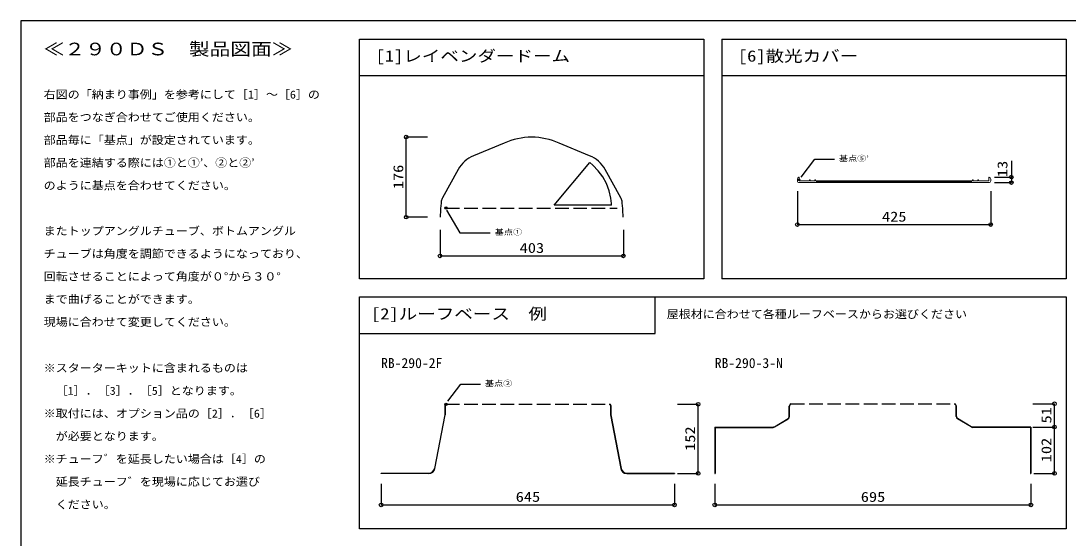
# Model space of a CAD drawing. Units: millimetres at full size, sheet at 1:10; some dimension numbers follow another scale. Extents: x -2254 to 1746, y -1417 to 1383.
# Drawn here: x -2254 to 48, y 246 to 1383 of the extents above; entities that cross this region are included whole.
import ezdxf
from ezdxf.enums import TextEntityAlignment as Align

# ---------------------------------------------------------------- set-up
doc = ezdxf.new("R2010")
doc.units = ezdxf.units.MM
doc.header["$LTSCALE"] = 10
doc.header["$PDMODE"] = 32
doc.header["$PDSIZE"] = 5
doc.linetypes.add('DASHED3', pattern=[4, 3, -1])
for name, color, linetype in [('8-0', 7, 'Continuous'), ('F-8', 7, 'Continuous'), ('F-E', 7, 'Continuous'), ('F-F', 7, 'Continuous')]:
    doc.layers.add(name, color=color, linetype=linetype)
doc.layers.add('F-C', color=7, linetype='Continuous', lineweight=18)
doc.styles.add('ＭＳ ゴシック', font='')
doc.styles.get('ＭＳ ゴシック').set_extended_font_data('MS Gothic')

msp = doc.modelspace()

# ---------------------------------------------------------------- linework, layer by layer
at = {"layer": '8-0'}
msp.add_lwpolyline([(-2253.7, -1416.93), (1746.3, -1416.93), (1746.3, 1383.07), (-2253.7, 1383.07)], close=True, dxfattribs=at)
at = {"layer": 'F-8'}
for p, q in [((-1509.15, 1343.07), (-752.65, 1343.07)), ((-1509.15, 816.3), (-1509.15, 1343.07)), ((-752.65, 1343.07), (-752.65, 816.3)), ((-712.65, 1343.07), (43.85, 1343.07)), ((-712.65, 1343.07), (-712.65, 816.3)), ((43.85, 1343.07), (43.85, 816.3)), ((-1509.15, 1263.07), (-752.65, 1263.07)), ((-712.65, 1263.07), (43.85, 1263.07)), ((-1359.64, 1127.64), (-1406.78, 1127.64)), ((-1406.6, 951.73), (-1406.6, 1127.64)), ((-538.59, 1039.4), (-508.36, 1079.33)), ((-508.36, 1079.33), (-465.38, 1079.33)), ((-76.4, 1075.49), (-76.4, 1027.61)), ((-113.24, 1039.68), (-76.22, 1039.68)), ((-113.24, 1027.61), (-76.22, 1027.61)), ((-546.9, 1008.96), (-546.9, 935.15)), ((-121.9, 1008.96), (-121.9, 935.15)), ((-1317.82, 967.39), (-1289.05, 917.57)), ((-1359.64, 951.73), (-1406.78, 951.73)), ((-1332.42, 923.82), (-1332.42, 866.4)), ((-929.38, 923.82), (-929.38, 866.4)), ((-546.9, 935.33), (-121.9, 935.33)), ((-1289.05, 917.57), (-1222.07, 917.57)), ((-1332.42, 866.58), (-929.38, 866.58)), ((-752.65, 816.3), (-1509.15, 816.3)), ((43.85, 816.3), (-712.65, 816.3)), ((-1509.15, 776.3), (43.85, 776.3)), ((-810.18, 540.4), (-764.8, 540.4)), ((-764.98, 388.4), (-764.98, 540.4)), ((-28.99, 541.4), (18.32, 541.4)), ((18.14, 490.4), (18.14, 541.4)), ((-28.99, 490.4), (18.32, 490.4)), ((-28.99, 490.4), (18.32, 490.4)), ((18.14, 388.4), (18.14, 490.4)), ((-810.18, 388.4), (-764.8, 388.4)), ((-27.07, 388.4), (18.32, 388.4)), ((-1462.03, 365.61), (-1462.03, 318.93)), ((-817.03, 365.61), (-817.03, 318.93)), ((-728.47, 365.61), (-728.47, 318.93)), ((-33.47, 365.61), (-33.47, 318.93)), ((-1462.03, 319.11), (-817.03, 319.11)), ((-728.47, 319.11), (-33.47, 319.11))]:
    msp.add_line(p, q, dxfattribs=at)
for points in [[(-1509.15, 696.3), (-859.15, 696.3), (-859.15, 776.3)], [(43.85, 776.3), (43.85, 266.3), (-1509.15, 266.3), (-1509.15, 776.3)], [(-1315.41, 546.9), (-1286.64, 584.9), (-1243.66, 584.9)]]:
    msp.add_lwpolyline(points, dxfattribs=at)
for centre in [(-1406.6, 1127.64), (-76.4, 1039.68), (-76.4, 1027.61), (-1406.6, 951.73), (-546.9, 935.33), (-121.9, 935.33), (-1332.42, 866.58), (-929.38, 866.58), (-764.98, 540.4), (18.14, 541.4), (18.14, 490.4), (18.14, 490.4), (-764.98, 388.4), (18.14, 388.4), (-1462.03, 319.11), (-817.03, 319.11), (-728.47, 319.11), (-33.47, 319.11)]:
    msp.add_circle(centre, 4, dxfattribs=at)
at = {"layer": 'F-C'}
for p, q in [((-543.56, 1039.68), (-543.78, 1039.68)), ((-542.88, 1037.14), (-543.07, 1039.23)), ((-542.88, 1031.82), (-542.88, 1037.14)), ((-125.73, 1039.23), (-125.92, 1037.14)), ((-125.92, 1037.14), (-125.92, 1031.82)), ((-125.02, 1039.68), (-125.24, 1039.68)), ((-546.9, 1035.56), (-546.9, 1031.93)), ((-542.58, 1027.61), (-502.41, 1027.61)), ((-520.29, 1031.42), (-542.48, 1031.42)), ((-508.56, 1031.42), (-518.79, 1031.42)), ((-508.54, 1033.71), (-508.56, 1031.42)), ((-507.17, 1033.71), (-508.54, 1033.71)), ((-507.15, 1031.42), (-507.17, 1033.71)), ((-504.58, 1031.42), (-507.15, 1031.42)), ((-504.54, 1029.13), (-504.58, 1031.42)), ((-504.58, 1031.42), (-164.22, 1031.42)), ((-500.09, 1028.88), (-504.28, 1028.88)), ((-503.94, 1029.44), (-503.94, 1028.88)), ((-503.94, 1029.44), (-164.86, 1029.44)), ((-503.94, 1028.88), (-164.86, 1028.88)), ((-502.41, 1027.61), (-166.38, 1027.61)), ((-500.09, 1028.63), (-500.09, 1028.88)), ((-500.09, 1028.63), (-168.71, 1028.63)), ((-168.71, 1028.88), (-168.71, 1028.63)), ((-164.52, 1028.88), (-168.71, 1028.88)), ((-166.38, 1027.61), (-126.22, 1027.61)), ((-164.86, 1028.88), (-164.86, 1029.44)), ((-164.22, 1031.42), (-164.26, 1029.13)), ((-161.65, 1031.42), (-164.22, 1031.42)), ((-161.63, 1033.71), (-161.65, 1031.42)), ((-160.26, 1033.71), (-161.63, 1033.71)), ((-160.24, 1031.42), (-160.26, 1033.71)), ((-150.01, 1031.42), (-160.24, 1031.42)), ((-149.97, 1033.72), (-148.55, 1033.72)), ((-148.55, 1033.72), (-148.51, 1031.42)), ((-126.32, 1031.42), (-148.51, 1031.42)), ((-121.9, 1031.93), (-121.9, 1035.56))]:
    msp.add_line(p, q, dxfattribs=at)
at = {"layer": 'F-C', "color": 8}
for p, q in [((-504.54, 1029.13), (-503.94, 1029.13)), ((-164.86, 1029.13), (-164.26, 1029.13))]:
    msp.add_line(p, q, dxfattribs=at)
at = {"layer": 'F-C'}
for points in [[(-520.29, 1031.42), (-520.25, 1033.72), (-518.83, 1033.72), (-518.79, 1031.42)], [(-150.01, 1031.42), (-149.97, 1033.72), (-150, 1033.72)]]:
    msp.add_lwpolyline(points, dxfattribs=at)
for centre, radius, start, end in [((-542.58, 1035.56), 4.32, 108.29152, 180), ((-543.78, 1039.18), 0.508, 90, 108.29152), ((-543.56, 1039.18), 0.5, 5, 90), ((-125.24, 1039.18), 0.5, 90, 175), ((-125.02, 1039.18), 0.508, 71.70848, 90), ((-126.22, 1035.56), 4.32, 0, 71.70848), ((-542.58, 1031.93), 4.32, 180, 270), ((-542.48, 1031.82), 0.4, 180, 270), ((-504.28, 1029.13), 0.254, 181, 270), ((-502.41, 1030.79), 3.18, 270, 317.15636), ((-166.38, 1030.79), 3.18, 222.84364, 270), ((-164.52, 1029.13), 0.254, 270, 359), ((-126.32, 1031.82), 0.4, 270, 0), ((-126.22, 1031.93), 4.32, 270, 0)]:
    msp.add_arc(centre, radius, start, end, dxfattribs=at)
msp.add_point((-542.88, 1033.72), dxfattribs=at)
at = {"layer": 'F-E'}
for p, q in [((-1191.28, 1114.75), (-1258.57, 1086.87)), ((-1003.46, 1086.87), (-1070.75, 1114.75)), ((-1081.24, 978.39), (-1003.31, 1071.67)), ((-996.15, 1065.83), (-1003.31, 1071.67)), ((-984.64, 1053.68), (-996.15, 1065.83)), ((-1292.62, 1056.48), (-1327.11, 994.26)), ((-974.79, 1040.14), (-984.64, 1053.68)), ((-966.74, 1025.46), (-974.79, 1040.14)), ((-934.92, 994.26), (-969.41, 1056.48)), ((-960.64, 1009.87), (-966.74, 1025.46)), ((-956.59, 993.62), (-960.64, 1009.87)), ((-955.91, 987.54), (-956.59, 993.62)), ((-1331.3, 967.73), (-1332.42, 951.73)), ((-1331.41, 970.43), (-1331.6, 967.73)), ((-1331.6, 967.73), (-1331.3, 967.73)), ((-1331.11, 970.43), (-1331.41, 970.43)), ((-1330.27, 982.56), (-1331.11, 970.43)), ((-955.24, 978.39), (-1081.24, 978.39)), ((-955.4, 981.44), (-955.91, 987.54)), ((-955.24, 978.39), (-955.4, 981.44)), ((-930.91, 970.43), (-931.76, 982.56)), ((-930.62, 970.43), (-930.91, 970.43)), ((-930.72, 967.73), (-930.43, 967.73)), ((-929.61, 951.73), (-930.72, 967.73)), ((-930.43, 967.73), (-930.62, 970.43))]:
    msp.add_line(p, q, dxfattribs=at)
at = {"layer": 'F-E', "linetype": 'DASHED3'}
msp.add_line((-1319.34, 971.57), (-942.68, 971.57), dxfattribs=at)
at = {"layer": 'F-E'}
for centre, radius, start, end in [((-1127.39, 963.42), 164.26, 91.26323, 112.88809), ((-1134.63, 963.42), 164.26, 67.11191, 88.73677), ((-1232.08, 1022.93), 69.22, 112.5, 151), ((-1029.95, 1022.93), 69.22, 29, 67.5), ((-1302.64, 981.38), 27.65, 152.22964, 167.80358), ((-959.38, 981.38), 27.65, 12.19642, 27.77036), ((-1302.64, 981.38), 27.65, 167.80358, 177.56224), ((-959.38, 981.38), 27.65, 2.43776, 12.19642)]:
    msp.add_arc(centre, radius, start, end, dxfattribs=at)
msp.add_point((-1319.34, 971.57), dxfattribs=at)
at = {"layer": 'F-F'}
for p, q in [((-1322.03, 537.9), (-1322.03, 517.26)), ((-1321.32, 537.9), (-1321.32, 517.19)), ((-1319.53, 540.4), (-1319.53, 539.69)), ((-959.53, 540.4), (-959.53, 539.69)), ((-957.74, 537.9), (-957.74, 517.44)), ((-957.03, 537.9), (-957.03, 517.44)), ((-564.78, 513.24), (-564.78, 536.42)), ((-564.07, 513.24), (-564.07, 536.42)), ((-560.97, 541.4), (-560.75, 540.72)), ((-200.97, 541.4), (-201.19, 540.72)), ((-197.87, 513.24), (-197.87, 536.42)), ((-197.16, 513.24), (-197.16, 536.42)), ((-1322.03, 517.26), (-1344.57, 399.38)), ((-1343.87, 399.25), (-1321.32, 517.19)), ((-957.72, 517.31), (-935.18, 399.25)), ((-957.03, 517.44), (-934.48, 399.38)), ((-597.29, 491.1), (-567.23, 508.94)), ((-596.93, 490.49), (-566.87, 508.33)), ((-165.02, 490.49), (-195.08, 508.33)), ((-164.65, 491.1), (-194.71, 508.94)), ((-728.47, 490.4), (-728.47, 388.4)), ((-728.47, 490.4), (-599.85, 490.4)), ((-727.76, 489.69), (-727.76, 388.4)), ((-727.76, 489.69), (-599.85, 489.69)), ((-33.47, 490.4), (-162.1, 490.4)), ((-34.18, 489.69), (-162.1, 489.69)), ((-33.47, 490.4), (-33.47, 388.4)), ((-1462.03, 389.11), (-1357.03, 389.11)), ((-1357.28, 388.4), (-1357.03, 388.4)), ((-922.03, 389.11), (-817.03, 389.11)), ((-922.03, 388.4), (-817.03, 388.4)), ((-817.03, 389.11), (-817.03, 388.4)), ((-728.47, 388.4), (-727.76, 388.4))]:
    msp.add_line(p, q, dxfattribs=at)
at = {"layer": 'F-F', "linetype": 'DASHED3'}
for p, q in [((-1319.53, 540.4), (-959.53, 540.4)), ((-560.97, 541.4), (-200.97, 541.4))]:
    msp.add_line(p, q, dxfattribs=at)
at = {"layer": 'F-F'}
for points in [[(-34.18, 489.69), (-34.18, 388.4), (-33.47, 388.4)], [(-1357.28, 388.4), (-1462.03, 388.4), (-1462.03, 389.11)]]:
    msp.add_lwpolyline(points, dxfattribs=at)
for centre, radius, start, end in [((-1319.53, 537.9), 2.5, 90, 180), ((-1319.53, 537.9), 1.79, 90, 180), ((-959.53, 537.9), 2.5, 0, 90), ((-959.53, 537.9), 1.79, 0, 90), ((-559.25, 536.13), 5.54, 108.17538, 180), ((-559.25, 536.13), 4.83, 108.17538, 180), ((-202.7, 536.13), 4.83, 0, 71.82462), ((-202.7, 536.13), 5.54, 0, 71.82462), ((-569.78, 513.24), 5, 300.69661, 0), ((-569.78, 513.24), 5.71, 300.69661, 0), ((-192.16, 513.24), 5.71, 180, 239.30339), ((-192.16, 513.24), 5, 180, 239.30339), ((-599.85, 495.4), 5, 270, 300.69661), ((-599.85, 495.4), 5.71, 270, 300.69661), ((-162.1, 495.4), 5.71, 239.30339, 270), ((-162.1, 495.4), 5, 239.30339, 270), ((-1357.03, 401.79), 12.68, 270, 349.05323), ((-1357.03, 401.79), 13.39, 270, 349.05323), ((-922.03, 401.79), 13.39, 190.94677, 270), ((-922.03, 401.79), 12.68, 190.94677, 270)]:
    msp.add_arc(centre, radius, start, end, dxfattribs=at)
msp.add_point((-1319.53, 540.4), dxfattribs=at)

# ---------------------------------------------------------------- texts
at = {"layer": 'F-8', "style": 'ＭＳ ゴシック'}
for s, height, width, p in [('≪２９０ＤＳ\u3000製品図面≫', 27.86, 1.2, (-2203.7, 1299.07)), ('[1]レイベンダードーム', 24.89, 1.2, (-1474.15, 1286.1)), ('[6]散光カバー', 24.89, 1.2, (-677.65, 1286.1)), ('右図の「納まり事例」を参考にして［1］～［6］の', 17.6, 1.1, (-2203.7, 1207.16)), ('部品をつなぎ合わせてご使用ください。', 17.6, 1.1, (-2203.7, 1157.16)), ('部品毎に「基点」が設定されています。', 17.6, 1.1, (-2203.7, 1107.16)), ('部品を連結する際には①と①’、②と②’', 17.6, 1.1, (-2203.7, 1057.16)), ('基点⑤’', 11.94, 1.2, (-455.38, 1071.19)), ('のように基点を合わせてください。', 17.6, 1.1, (-2203.7, 1007.16)), ('425', 21.99, 1.2, (-360.87, 935.34)), ('またトップアングルチューブ、ボトムアングル', 17.6, 1.1, (-2203.7, 907.16)), ('基点①', 11.94, 1.2, (-1212.07, 909.42)), ('チューブは角度を調節できるようになっており、', 17.6, 1.1, (-2203.7, 857.16)), ('403', 21.99, 1.2, (-1157.37, 866.59)), ('回転させることによって角度が０°から３０°', 17.6, 1.1, (-2203.7, 807.16)), ('まで曲げることができます。', 17.6, 1.1, (-2203.7, 757.16)), ('[2]ルーフベース\u3000例', 24.89, 1.2, (-1484.15, 719.32)), ('屋根材に合わせて各種ルーフベースからお選びください', 17.6, 1.1, (-834.15, 724.3)), ('現場に合わせて変更してください。', 17.6, 1.1, (-2203.7, 707.16)), ('※スターターキットに含まれるものは', 17.6, 1.1, (-2203.7, 605.95)), ('\u3000［1］．［3］．［5］となります。', 17.6, 1.1, (-2203.7, 555.95)), ('基点②', 11.94, 1.2, (-1233.66, 576.75)), ('※取付には、オプション品の［2］．［6］', 17.6, 1.1, (-2203.7, 505.95)), ('\u3000が必要となります。', 17.6, 1.1, (-2203.7, 455.95)), ('※チューフ゛を延長したい場合は［4］の', 17.6, 1.1, (-2203.7, 405.95)), ('\u3000延長チューフ゛を現場に応じてお選び', 17.6, 1.1, (-2203.7, 355.95)), ('645', 21.99, 1.2, (-1166, 319.39)), ('695', 21.99, 1.2, (-407.44, 319.25)), ('\u3000ください。', 17.6, 1.1, (-2203.7, 305.95))]:
    msp.add_text(s, height=height, dxfattribs=dict(at, width=width)).set_placement(p, align=Align.BOTTOM_LEFT)
at = {"layer": 'F-8', "style": 'ＭＳ ゴシック', "width": 1.2}
for s, p in [('176', (-1406.61, 1013.21)), ('13', (-78.49, 1039.76)), ('51', (18.13, 498.25)), ('152', (-764.99, 437.92)), ('102', (18.06, 412.92))]:
    msp.add_text(s, height=21.99, rotation=90, dxfattribs=at).set_placement(p, align=Align.BOTTOM_LEFT)
at = {"layer": 'F-8', "style": 'ＭＳ ゴシック'}
for s, p in [('RB-290-2F', (-1462.03, 613.5)), ('RB-290-3-N', (-728.47, 613.5))]:
    msp.add_text(s, height=21.99, dxfattribs=at).set_placement(p, align=Align.BOTTOM_LEFT)

doc.saveas('drawing.dxf')
